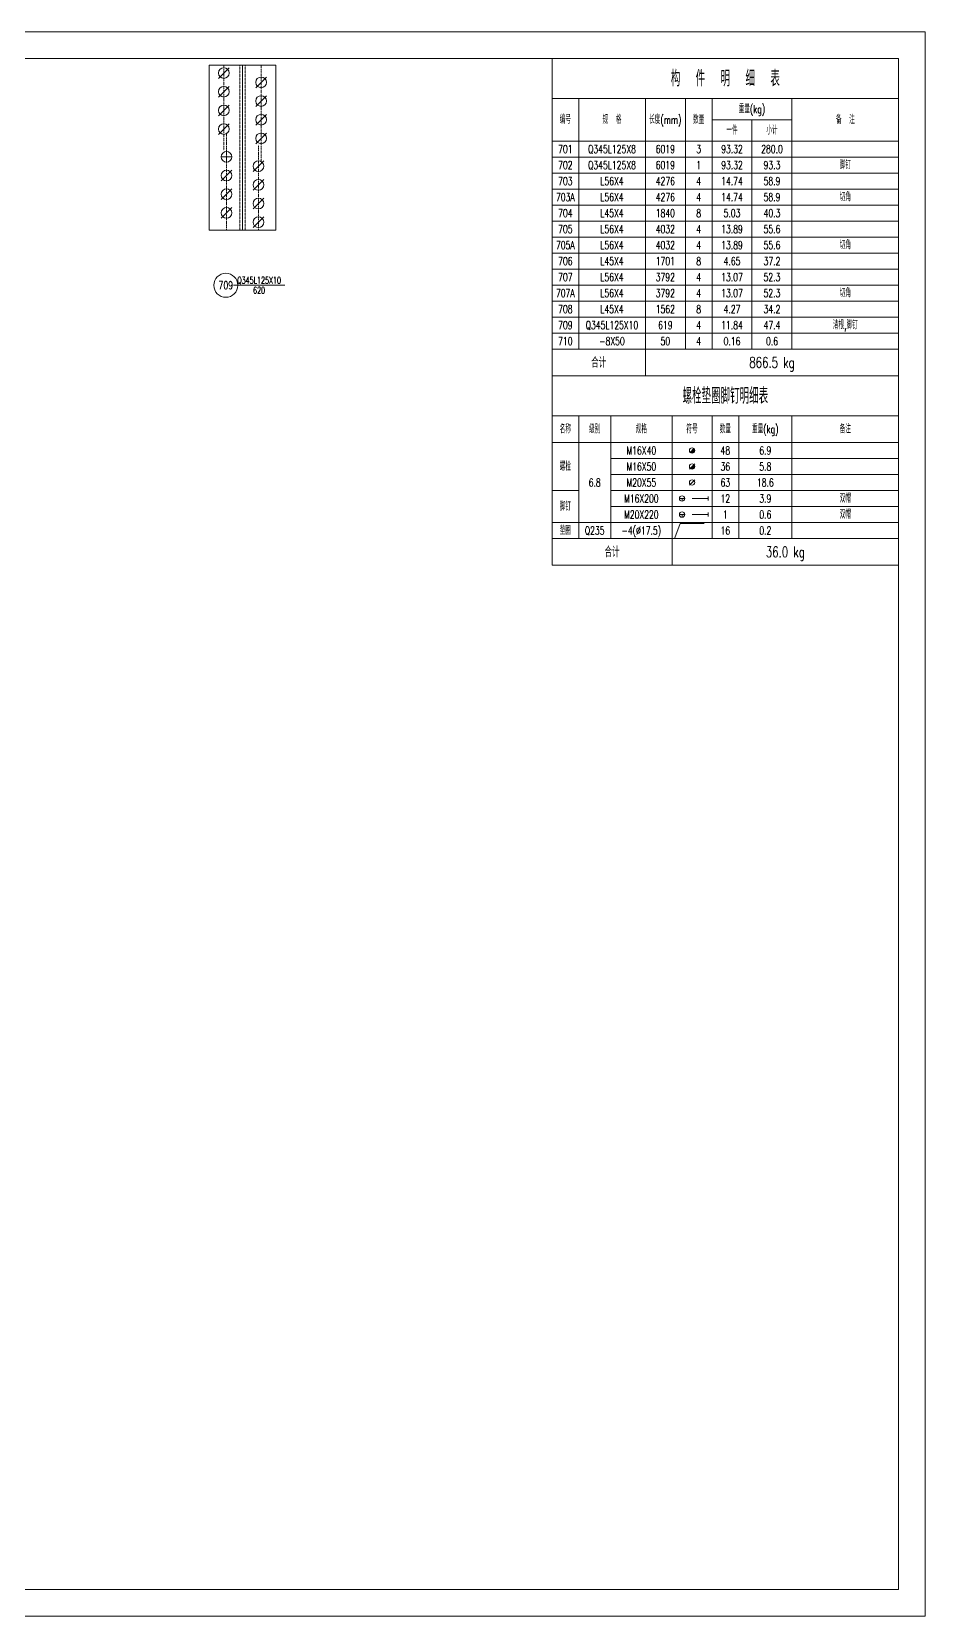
# Model space of a CAD drawing. Extents: x -62666 to 126696, y -48828 to 60042.
# Drawn here: x 61288 to 67991, y -36398 to -24518 of the extents above; entities that cross this region are included whole.
import ezdxf
from ezdxf.enums import TextEntityAlignment as Align

# ---------------------------------------------------------------- set-up
doc = ezdxf.new("R2010")
doc.units = 0
doc.header["$MEASUREMENT"] = 0
doc.linetypes.add('Dash', pattern=[2.75, 2, -0.75])
doc.linetypes.add('DashDot', pattern=[15.6, 9, -3, 0.6, -3])
doc.layers.get('0').update_dxf_attribs({"linetype": 'CONTINUOUS', "lineweight": 25})
doc.styles.get("Standard").update_dxf_attribs({"font": 'simplex.shx', "width": 0.7, "height": 3, "bigfont": 'gbhzfs.shx'})

# ---------------------------------------------------------------- blocks, each defined once
blk = doc.blocks.new('M16X40S')
at = {"color": 3, "linetype": 'Continuous', "lineweight": 13}
blk.add_line((-0.707, -0.707), (0.707, 0.707), dxfattribs=at)
blk.add_circle((0, 0), 1, dxfattribs=at)
for radius in [0.9, 0.8, 0.7, 0.6, 0.5, 0.4, 0.3, 0.2, 0.1]:
    blk.add_arc((0, 0), radius, 225, 45, dxfattribs=at)
blk = doc.blocks.new('M16X50S')
at = {"color": 3, "linetype": 'Continuous', "lineweight": 13}
blk.add_line((-1, -1), (1, 1), dxfattribs=at)
blk.add_circle((0, 0), 1, dxfattribs=at)
for radius in [0.9, 0.8, 0.7, 0.6, 0.5, 0.4, 0.3, 0.2, 0.1]:
    blk.add_arc((0, 0), radius, 225, 45, dxfattribs=at)
blk = doc.blocks.new('M20X55S')
at = {"color": 3, "linetype": 'Continuous', "lineweight": 13}
blk.add_line((-1, -1), (1, 1), dxfattribs=at)
blk.add_circle((0, 0), 1, dxfattribs=at)
blk = doc.blocks.new('StepBoltML')
at = {"color": 3, "linetype": 'Continuous', "lineweight": 13}
for p, q in [((-4.75, 0), (-2.75, 0)), ((-3.75, 0), (-3.75, -1)), ((0, 0), (6, 0)), ((6, -0.75), (6, 0.75))]:
    blk.add_line(p, q, dxfattribs=at)
blk.add_circle((-3.75, 0), 1, dxfattribs=at)
blk = doc.blocks.new('WasherML')
at = {"color": 3, "linetype": 'Continuous', "lineweight": 13}
for p, q in [((-6.5, -2.7), (-4.5, 2.7)), ((-4.5, 2.7), (4.5, 2.7))]:
    blk.add_line(p, q, dxfattribs=at)
blk = doc.blocks.new('StepBolt')
at = {"color": 3, "linetype": 'Continuous', "lineweight": 13}
for p, q in [((-1, 0), (1, 0)), ((0, 0), (0, -1))]:
    blk.add_line(p, q, dxfattribs=at)
blk.add_circle((0, 0), 1, dxfattribs=at)

msp = doc.modelspace()

# ---------------------------------------------------------------- linework, layer by layer
at = {"color": 7, "linetype": 'Continuous', "lineweight": 18}
for p, q in [((51170.97555, -24518.15675), (67990.97555, -24518.15675)), ((67990.97555, -36398.15675), (67990.97555, -24518.15675)), ((51670.97555, -24718.15675), (67790.97555, -24718.15675)), ((67790.97555, -36198.15675), (67790.97555, -24718.15675)), ((51670.97555, -36198.15675), (67790.97555, -36198.15675)), ((51170.97555, -36398.15675), (67990.97555, -36398.15675))]:
    msp.add_line(p, q, dxfattribs=at)
at = {"color": 2, "linetype": 'DashDot', "lineweight": 0}
for p, q in [((62729.09742, -24768.15675), (62729.22714, -25408.15675)), ((63009.09742, -24768.15675), (63008.9677, -25501.49009)), ((62749.09742, -26006.76014), (62749.22714, -25273.42681)), ((62989.09742, -26006.76014), (62988.9677, -25366.76014))]:
    msp.add_line(p, q, dxfattribs=at)
at = {"color": 1, "linetype": 'Dash', "lineweight": 0}
for p, q in [((62849.09742, -26006.76014), (62849.09742, -24768.15675)), ((62889.09742, -26006.76014), (62889.09742, -24768.15675))]:
    msp.add_line(p, q, dxfattribs=at)
at = {"color": 7, "linetype": 'Continuous', "lineweight": 13}
msp.add_line((62801.59742, -26419.62793), (63186.59742, -26419.62793), dxfattribs=at)
at = {"color": 7, "linetype": 'Continuous', "lineweight": 0}
for points in [[(62869.09742, -24768.15675), (62619.09742, -24768.15675)], [(62619.09742, -24768.15675), (62619.09742, -26006.76014)], [(62869.09742, -26006.76014), (62869.09742, -24768.15675)], [(62869.09742, -24768.15675), (63119.09742, -24768.15675)], [(62869.09742, -26006.76014), (62869.09742, -24768.15675)], [(63119.09742, -24768.15675), (63119.09742, -26006.76014)], [(62619.09742, -26006.76014), (62869.09742, -26006.76014)], [(63119.09742, -26006.76014), (62869.09742, -26006.76014)]]:
    msp.add_lwpolyline(points, dxfattribs=at)
at = {"color": 3, "linetype": 'Continuous', "lineweight": 13}
for points in [[(65190.97555, -24718.15675), (65190.97555, -25018.15675), (67790.97555, -25018.15675), (67790.97555, -24718.15675)], [(65190.97555, -25018.15675), (65190.97555, -25338.15675), (65390.97555, -25338.15675), (65390.97555, -25018.15675)], [(65390.97555, -25018.15675), (65390.97555, -25338.15675), (65890.97555, -25338.15675), (65890.97555, -25018.15675)], [(65890.97555, -25018.15675), (65890.97555, -25338.15675), (66190.97555, -25338.15675), (66190.97555, -25018.15675)], [(66190.97555, -25018.15675), (66190.97555, -25338.15675), (66390.97555, -25338.15675), (66390.97555, -25018.15675)], [(66390.97555, -25018.15675), (66390.97555, -25178.15675), (66990.97555, -25178.15675), (66990.97555, -25018.15675)], [(66990.97555, -25018.15675), (66990.97555, -25338.15675), (67790.97555, -25338.15675), (67790.97555, -25018.15675)], [(66390.97555, -25178.15675), (66390.97555, -25338.15675), (66690.97555, -25338.15675), (66690.97555, -25178.15675)], [(66690.97555, -25178.15675), (66690.97555, -25338.15675), (66990.97555, -25338.15675), (66990.97555, -25178.15675)], [(65190.97555, -25338.15675), (65190.97555, -25458.15675), (65390.97555, -25458.15675), (65390.97555, -25338.15675)], [(65390.97555, -25338.15675), (65390.97555, -25458.15675), (65890.97555, -25458.15675), (65890.97555, -25338.15675)], [(65890.97555, -25338.15675), (65890.97555, -25458.15675), (66190.97555, -25458.15675), (66190.97555, -25338.15675)], [(66190.97555, -25338.15675), (66190.97555, -25458.15675), (66390.97555, -25458.15675), (66390.97555, -25338.15675)], [(66390.97555, -25338.15675), (66390.97555, -25458.15675), (66690.97555, -25458.15675), (66690.97555, -25338.15675)], [(66690.97555, -25338.15675), (66690.97555, -25458.15675), (66990.97555, -25458.15675), (66990.97555, -25338.15675)], [(66990.97555, -25338.15675), (66990.97555, -25458.15675), (67790.97555, -25458.15675), (67790.97555, -25338.15675)], [(65190.97555, -25458.15675), (65190.97555, -25578.15675), (65390.97555, -25578.15675), (65390.97555, -25458.15675)], [(65390.97555, -25458.15675), (65390.97555, -25578.15675), (65890.97555, -25578.15675), (65890.97555, -25458.15675)], [(65890.97555, -25458.15675), (65890.97555, -25578.15675), (66190.97555, -25578.15675), (66190.97555, -25458.15675)], [(66190.97555, -25458.15675), (66190.97555, -25578.15675), (66390.97555, -25578.15675), (66390.97555, -25458.15675)], [(66390.97555, -25458.15675), (66390.97555, -25578.15675), (66690.97555, -25578.15675), (66690.97555, -25458.15675)], [(66690.97555, -25458.15675), (66690.97555, -25578.15675), (66990.97555, -25578.15675), (66990.97555, -25458.15675)], [(66990.97555, -25458.15675), (66990.97555, -25578.15675), (67790.97555, -25578.15675), (67790.97555, -25458.15675)], [(65190.97555, -25578.15675), (65190.97555, -25698.15675), (65390.97555, -25698.15675), (65390.97555, -25578.15675)], [(65390.97555, -25578.15675), (65390.97555, -25698.15675), (65890.97555, -25698.15675), (65890.97555, -25578.15675)], [(65890.97555, -25578.15675), (65890.97555, -25698.15675), (66190.97555, -25698.15675), (66190.97555, -25578.15675)], [(66190.97555, -25578.15675), (66190.97555, -25698.15675), (66390.97555, -25698.15675), (66390.97555, -25578.15675)], [(66390.97555, -25578.15675), (66390.97555, -25698.15675), (66690.97555, -25698.15675), (66690.97555, -25578.15675)], [(66690.97555, -25578.15675), (66690.97555, -25698.15675), (66990.97555, -25698.15675), (66990.97555, -25578.15675)], [(66990.97555, -25578.15675), (66990.97555, -25698.15675), (67790.97555, -25698.15675), (67790.97555, -25578.15675)], [(65190.97555, -25698.15675), (65190.97555, -25818.15675), (65390.97555, -25818.15675), (65390.97555, -25698.15675)], [(65390.97555, -25698.15675), (65390.97555, -25818.15675), (65890.97555, -25818.15675), (65890.97555, -25698.15675)], [(65890.97555, -25698.15675), (65890.97555, -25818.15675), (66190.97555, -25818.15675), (66190.97555, -25698.15675)], [(66190.97555, -25698.15675), (66190.97555, -25818.15675), (66390.97555, -25818.15675), (66390.97555, -25698.15675)], [(66390.97555, -25698.15675), (66390.97555, -25818.15675), (66690.97555, -25818.15675), (66690.97555, -25698.15675)], [(66690.97555, -25698.15675), (66690.97555, -25818.15675), (66990.97555, -25818.15675), (66990.97555, -25698.15675)], [(66990.97555, -25698.15675), (66990.97555, -25818.15675), (67790.97555, -25818.15675), (67790.97555, -25698.15675)], [(65190.97555, -25818.15675), (65190.97555, -25938.15675), (65390.97555, -25938.15675), (65390.97555, -25818.15675)], [(65390.97555, -25818.15675), (65390.97555, -25938.15675), (65890.97555, -25938.15675), (65890.97555, -25818.15675)], [(65890.97555, -25818.15675), (65890.97555, -25938.15675), (66190.97555, -25938.15675), (66190.97555, -25818.15675)], [(66190.97555, -25818.15675), (66190.97555, -25938.15675), (66390.97555, -25938.15675), (66390.97555, -25818.15675)], [(66390.97555, -25818.15675), (66390.97555, -25938.15675), (66690.97555, -25938.15675), (66690.97555, -25818.15675)], [(66690.97555, -25818.15675), (66690.97555, -25938.15675), (66990.97555, -25938.15675), (66990.97555, -25818.15675)], [(66990.97555, -25818.15675), (66990.97555, -25938.15675), (67790.97555, -25938.15675), (67790.97555, -25818.15675)], [(65190.97555, -25938.15675), (65190.97555, -26058.15675), (65390.97555, -26058.15675), (65390.97555, -25938.15675)], [(65390.97555, -25938.15675), (65390.97555, -26058.15675), (65890.97555, -26058.15675), (65890.97555, -25938.15675)], [(65890.97555, -25938.15675), (65890.97555, -26058.15675), (66190.97555, -26058.15675), (66190.97555, -25938.15675)], [(66190.97555, -25938.15675), (66190.97555, -26058.15675), (66390.97555, -26058.15675), (66390.97555, -25938.15675)], [(66390.97555, -25938.15675), (66390.97555, -26058.15675), (66690.97555, -26058.15675), (66690.97555, -25938.15675)], [(66690.97555, -25938.15675), (66690.97555, -26058.15675), (66990.97555, -26058.15675), (66990.97555, -25938.15675)], [(66990.97555, -25938.15675), (66990.97555, -26058.15675), (67790.97555, -26058.15675), (67790.97555, -25938.15675)], [(65190.97555, -26058.15675), (65190.97555, -26178.15675), (65390.97555, -26178.15675), (65390.97555, -26058.15675)], [(65390.97555, -26058.15675), (65390.97555, -26178.15675), (65890.97555, -26178.15675), (65890.97555, -26058.15675)], [(65890.97555, -26058.15675), (65890.97555, -26178.15675), (66190.97555, -26178.15675), (66190.97555, -26058.15675)], [(66190.97555, -26058.15675), (66190.97555, -26178.15675), (66390.97555, -26178.15675), (66390.97555, -26058.15675)], [(66390.97555, -26058.15675), (66390.97555, -26178.15675), (66690.97555, -26178.15675), (66690.97555, -26058.15675)], [(66690.97555, -26058.15675), (66690.97555, -26178.15675), (66990.97555, -26178.15675), (66990.97555, -26058.15675)], [(66990.97555, -26058.15675), (66990.97555, -26178.15675), (67790.97555, -26178.15675), (67790.97555, -26058.15675)], [(65190.97555, -26178.15675), (65190.97555, -26298.15675), (65390.97555, -26298.15675), (65390.97555, -26178.15675)], [(65390.97555, -26178.15675), (65390.97555, -26298.15675), (65890.97555, -26298.15675), (65890.97555, -26178.15675)], [(65890.97555, -26178.15675), (65890.97555, -26298.15675), (66190.97555, -26298.15675), (66190.97555, -26178.15675)], [(66190.97555, -26178.15675), (66190.97555, -26298.15675), (66390.97555, -26298.15675), (66390.97555, -26178.15675)], [(66390.97555, -26178.15675), (66390.97555, -26298.15675), (66690.97555, -26298.15675), (66690.97555, -26178.15675)], [(66690.97555, -26178.15675), (66690.97555, -26298.15675), (66990.97555, -26298.15675), (66990.97555, -26178.15675)], [(66990.97555, -26178.15675), (66990.97555, -26298.15675), (67790.97555, -26298.15675), (67790.97555, -26178.15675)], [(65190.97555, -26298.15675), (65190.97555, -26418.15675), (65390.97555, -26418.15675), (65390.97555, -26298.15675)], [(65390.97555, -26298.15675), (65390.97555, -26418.15675), (65890.97555, -26418.15675), (65890.97555, -26298.15675)], [(65890.97555, -26298.15675), (65890.97555, -26418.15675), (66190.97555, -26418.15675), (66190.97555, -26298.15675)], [(66190.97555, -26298.15675), (66190.97555, -26418.15675), (66390.97555, -26418.15675), (66390.97555, -26298.15675)], [(66390.97555, -26298.15675), (66390.97555, -26418.15675), (66690.97555, -26418.15675), (66690.97555, -26298.15675)], [(66690.97555, -26298.15675), (66690.97555, -26418.15675), (66990.97555, -26418.15675), (66990.97555, -26298.15675)], [(66990.97555, -26298.15675), (66990.97555, -26418.15675), (67790.97555, -26418.15675), (67790.97555, -26298.15675)], [(65190.97555, -26418.15675), (65190.97555, -26538.15675), (65390.97555, -26538.15675), (65390.97555, -26418.15675)], [(65390.97555, -26418.15675), (65390.97555, -26538.15675), (65890.97555, -26538.15675), (65890.97555, -26418.15675)], [(65890.97555, -26418.15675), (65890.97555, -26538.15675), (66190.97555, -26538.15675), (66190.97555, -26418.15675)], [(66190.97555, -26418.15675), (66190.97555, -26538.15675), (66390.97555, -26538.15675), (66390.97555, -26418.15675)], [(66390.97555, -26418.15675), (66390.97555, -26538.15675), (66690.97555, -26538.15675), (66690.97555, -26418.15675)], [(66690.97555, -26418.15675), (66690.97555, -26538.15675), (66990.97555, -26538.15675), (66990.97555, -26418.15675)], [(66990.97555, -26418.15675), (66990.97555, -26538.15675), (67790.97555, -26538.15675), (67790.97555, -26418.15675)], [(65190.97555, -26538.15675), (65190.97555, -26658.15675), (65390.97555, -26658.15675), (65390.97555, -26538.15675)], [(65390.97555, -26538.15675), (65390.97555, -26658.15675), (65890.97555, -26658.15675), (65890.97555, -26538.15675)], [(65890.97555, -26538.15675), (65890.97555, -26658.15675), (66190.97555, -26658.15675), (66190.97555, -26538.15675)], [(66190.97555, -26538.15675), (66190.97555, -26658.15675), (66390.97555, -26658.15675), (66390.97555, -26538.15675)], [(66390.97555, -26538.15675), (66390.97555, -26658.15675), (66690.97555, -26658.15675), (66690.97555, -26538.15675)], [(66690.97555, -26538.15675), (66690.97555, -26658.15675), (66990.97555, -26658.15675), (66990.97555, -26538.15675)], [(66990.97555, -26538.15675), (66990.97555, -26658.15675), (67790.97555, -26658.15675), (67790.97555, -26538.15675)], [(65190.97555, -26658.15675), (65190.97555, -26778.15675), (65390.97555, -26778.15675), (65390.97555, -26658.15675)], [(65390.97555, -26658.15675), (65390.97555, -26778.15675), (65890.97555, -26778.15675), (65890.97555, -26658.15675)], [(65890.97555, -26658.15675), (65890.97555, -26778.15675), (66190.97555, -26778.15675), (66190.97555, -26658.15675)], [(66190.97555, -26658.15675), (66190.97555, -26778.15675), (66390.97555, -26778.15675), (66390.97555, -26658.15675)], [(66390.97555, -26658.15675), (66390.97555, -26778.15675), (66690.97555, -26778.15675), (66690.97555, -26658.15675)], [(66690.97555, -26658.15675), (66690.97555, -26778.15675), (66990.97555, -26778.15675), (66990.97555, -26658.15675)], [(66990.97555, -26658.15675), (66990.97555, -26778.15675), (67790.97555, -26778.15675), (67790.97555, -26658.15675)], [(65190.97555, -26778.15675), (65190.97555, -26898.15675), (65390.97555, -26898.15675), (65390.97555, -26778.15675)], [(65390.97555, -26778.15675), (65390.97555, -26898.15675), (65890.97555, -26898.15675), (65890.97555, -26778.15675)], [(65890.97555, -26778.15675), (65890.97555, -26898.15675), (66190.97555, -26898.15675), (66190.97555, -26778.15675)], [(66190.97555, -26778.15675), (66190.97555, -26898.15675), (66390.97555, -26898.15675), (66390.97555, -26778.15675)], [(66390.97555, -26778.15675), (66390.97555, -26898.15675), (66690.97555, -26898.15675), (66690.97555, -26778.15675)], [(66690.97555, -26778.15675), (66690.97555, -26898.15675), (66990.97555, -26898.15675), (66990.97555, -26778.15675)], [(66990.97555, -26778.15675), (66990.97555, -26898.15675), (67790.97555, -26898.15675), (67790.97555, -26778.15675)], [(65190.97555, -26898.15675), (65190.97555, -27098.15675), (65890.97555, -27098.15675), (65890.97555, -26898.15675)], [(65890.97555, -26898.15675), (65890.97555, -27098.15675), (67790.97555, -27098.15675), (67790.97555, -26898.15675)], [(65190.97555, -27098.15675), (65190.97555, -27398.15675), (67790.97555, -27398.15675), (67790.97555, -27098.15675)], [(65190.97555, -27398.15675), (65190.97555, -27598.15675), (65390.97555, -27598.15675), (65390.97555, -27398.15675)], [(65390.97555, -27398.15675), (65390.97555, -27598.15675), (65630.97555, -27598.15675), (65630.97555, -27398.15675)], [(65630.97555, -27398.15675), (65630.97555, -27598.15675), (66090.97555, -27598.15675), (66090.97555, -27398.15675)], [(66090.97555, -27398.15675), (66090.97555, -27598.15675), (66390.97555, -27598.15675), (66390.97555, -27398.15675)], [(66390.97555, -27398.15675), (66390.97555, -27598.15675), (66590.97555, -27598.15675), (66590.97555, -27398.15675)], [(66590.97555, -27398.15675), (66590.97555, -27598.15675), (66990.97555, -27598.15675), (66990.97555, -27398.15675)], [(66990.97555, -27398.15675), (66990.97555, -27598.15675), (67790.97555, -27598.15675), (67790.97555, -27398.15675)], [(65190.97555, -27598.15675), (65190.97555, -27958.15675), (65390.97555, -27958.15675), (65390.97555, -27598.15675)], [(65390.97555, -27598.15675), (65390.97555, -28198.15675), (65630.97555, -28198.15675), (65630.97555, -27598.15675)], [(65630.97555, -27598.15675), (65630.97555, -27718.15675), (66090.97555, -27718.15675), (66090.97555, -27598.15675)], [(66090.97555, -27598.15675), (66090.97555, -27718.15675), (66390.97555, -27718.15675), (66390.97555, -27598.15675)], [(66390.97555, -27598.15675), (66390.97555, -27718.15675), (66590.97555, -27718.15675), (66590.97555, -27598.15675)], [(66590.97555, -27598.15675), (66590.97555, -27718.15675), (66990.97555, -27718.15675), (66990.97555, -27598.15675)], [(66990.97555, -27598.15675), (66990.97555, -27718.15675), (67790.97555, -27718.15675), (67790.97555, -27598.15675)], [(65630.97555, -27718.15675), (65630.97555, -27838.15675), (66090.97555, -27838.15675), (66090.97555, -27718.15675)], [(66090.97555, -27718.15675), (66090.97555, -27838.15675), (66390.97555, -27838.15675), (66390.97555, -27718.15675)], [(66390.97555, -27718.15675), (66390.97555, -27838.15675), (66590.97555, -27838.15675), (66590.97555, -27718.15675)], [(66590.97555, -27718.15675), (66590.97555, -27838.15675), (66990.97555, -27838.15675), (66990.97555, -27718.15675)], [(66990.97555, -27718.15675), (66990.97555, -27838.15675), (67790.97555, -27838.15675), (67790.97555, -27718.15675)], [(65630.97555, -27838.15675), (65630.97555, -27958.15675), (66090.97555, -27958.15675), (66090.97555, -27838.15675)], [(66090.97555, -27838.15675), (66090.97555, -27958.15675), (66390.97555, -27958.15675), (66390.97555, -27838.15675)], [(66390.97555, -27838.15675), (66390.97555, -27958.15675), (66590.97555, -27958.15675), (66590.97555, -27838.15675)], [(66590.97555, -27838.15675), (66590.97555, -27958.15675), (66990.97555, -27958.15675), (66990.97555, -27838.15675)], [(66990.97555, -27838.15675), (66990.97555, -27958.15675), (67790.97555, -27958.15675), (67790.97555, -27838.15675)], [(65190.97555, -27958.15675), (65190.97555, -28198.15675), (65390.97555, -28198.15675), (65390.97555, -27958.15675)], [(65630.97555, -27958.15675), (65630.97555, -28078.15675), (66090.97555, -28078.15675), (66090.97555, -27958.15675)], [(66090.97555, -27958.15675), (66090.97555, -28078.15675), (66390.97555, -28078.15675), (66390.97555, -27958.15675)], [(66390.97555, -27958.15675), (66390.97555, -28078.15675), (66590.97555, -28078.15675), (66590.97555, -27958.15675)], [(66590.97555, -27958.15675), (66590.97555, -28078.15675), (66990.97555, -28078.15675), (66990.97555, -27958.15675)], [(66990.97555, -27958.15675), (66990.97555, -28078.15675), (67790.97555, -28078.15675), (67790.97555, -27958.15675)], [(65630.97555, -28078.15675), (65630.97555, -28198.15675), (66090.97555, -28198.15675), (66090.97555, -28078.15675)], [(66090.97555, -28078.15675), (66090.97555, -28198.15675), (66390.97555, -28198.15675), (66390.97555, -28078.15675)], [(66390.97555, -28078.15675), (66390.97555, -28198.15675), (66590.97555, -28198.15675), (66590.97555, -28078.15675)], [(66590.97555, -28078.15675), (66590.97555, -28198.15675), (66990.97555, -28198.15675), (66990.97555, -28078.15675)], [(66990.97555, -28078.15675), (66990.97555, -28198.15675), (67790.97555, -28198.15675), (67790.97555, -28078.15675)], [(65190.97555, -28198.15675), (65190.97555, -28318.15675), (65390.97555, -28318.15675), (65390.97555, -28198.15675)], [(65390.97555, -28198.15675), (65390.97555, -28318.15675), (65630.97555, -28318.15675), (65630.97555, -28198.15675)], [(65630.97555, -28198.15675), (65630.97555, -28318.15675), (66090.97555, -28318.15675), (66090.97555, -28198.15675)], [(66090.97555, -28198.15675), (66090.97555, -28318.15675), (66390.97555, -28318.15675), (66390.97555, -28198.15675)], [(66390.97555, -28198.15675), (66390.97555, -28318.15675), (66590.97555, -28318.15675), (66590.97555, -28198.15675)], [(66590.97555, -28198.15675), (66590.97555, -28318.15675), (66990.97555, -28318.15675), (66990.97555, -28198.15675)], [(66990.97555, -28198.15675), (66990.97555, -28318.15675), (67790.97555, -28318.15675), (67790.97555, -28198.15675)], [(65190.97555, -28318.15675), (65190.97555, -28518.15675), (66090.97555, -28518.15675), (66090.97555, -28318.15675)], [(66090.97555, -28318.15675), (66090.97555, -28518.15675), (67790.97555, -28518.15675), (67790.97555, -28318.15675)]]:
    msp.add_lwpolyline(points, close=True, dxfattribs=at)
at = {"color": 7, "linetype": 'Continuous', "lineweight": 13}
msp.add_circle((62744.09742, -26419.62793), 90, dxfattribs=at)

# ---------------------------------------------------------------- block references
at = {"color": 3, "linetype": 'Continuous', "lineweight": 13}
for name, p, xscale, yscale, zscale in [('M20X55S', (62729.19471, -24828.15675), 40, 40.00000000000728, 40.0000000000091), ('M20X55S', (62729.19471, -24968.15675), 40, 40.00000000000728, 40.0000000000091), ('M20X55S', (63009.00013, -24898.15675), 40, 40.00000000000728, 40.0000000000091), ('M20X55S', (63009.00013, -25038.15675), 40, 40.00000000000728, 40.0000000000091), ('M20X55S', (62729.19471, -25108.15675), 40, 40.00000000000728, 40.0000000000091), ('M20X55S', (63009.00013, -25178.15675), 40, 40.00000000000728, 40.0000000000091), ('M20X55S', (62729.19471, -25248.15675), 40, 40.00000000000728, 40.0000000000091), ('M20X55S', (63009.00013, -25318.15675), 40, 40.00000000000728, 40.0000000000091), ('StepBolt', (62749.19471, -25456.76014), 40, 40.00000000000728, 40.0000000000091), ('M20X55S', (62989.00013, -25526.76014), 40, 40.00000000000728, 40.0000000000091), ('M20X55S', (62749.19471, -25596.76014), 40, 40.00000000000728, 40.0000000000091), ('M20X55S', (62989.00013, -25666.76014), 40, 40.00000000000728, 40.0000000000091), ('M20X55S', (62749.19471, -25736.76014), 40, 40.00000000000728, 40.0000000000091), ('M20X55S', (62989.00013, -25806.76014), 40, 40.00000000000728, 40.0000000000091), ('M20X55S', (62749.19471, -25876.76014), 40, 40.00000000000728, 40.0000000000091), ('M20X55S', (62989.00013, -25946.76014), 40, 40.00000000000728, 40.0000000000091), ('M16X40S', (66240.97555, -27658.15675), 20, 20, 20), ('M16X50S', (66240.97555, -27778.15675), 20, 20, 20), ('M20X55S', (66240.97555, -27898.15675), 20, 20, 20), ('StepBoltML', (66240.97555, -28018.15675), 20, 20, 20), ('StepBoltML', (66240.97555, -28138.15675), 20, 20, 20), ('WasherML', (66240.97555, -28258.15675), 20, 20, 20)]:
    msp.add_blockref(name, p, dxfattribs=dict(at, xscale=xscale, yscale=yscale, zscale=zscale))

# ---------------------------------------------------------------- texts
at = {"color": 3, "linetype": 'Continuous', "lineweight": 13, "width": 0.7}
for s, height, p in [('构  件  明  细  表', 120, (66490.97555, -24868.15675)), ('重量(kg)', 60, (66690.97555, -25098.15675)), ('编号', 60, (65290.97555, -25178.15675)), ('规  格', 60, (65640.97555, -25178.15675)), ('长度(mm)', 60, (66040.97555, -25178.15675)), ('数量', 60, (66290.97555, -25178.15675)), ('备  注', 60, (67390.97555, -25178.15675)), ('一件', 60, (66540.97555, -25258.15675)), ('小计', 60, (66840.97555, -25258.15675)), ('701', 60, (65290.97555, -25398.15675)), ('Q345L125X8', 60, (65640.97555, -25398.15675)), ('6019', 60, (66040.97555, -25398.15675)), ('3', 60, (66290.97555, -25398.15675)), ('93.32', 60, (66540.97555, -25398.15675)), ('280.0', 60, (66840.97555, -25398.15675)), ('702', 60, (65290.97555, -25518.15675)), ('Q345L125X8', 60, (65640.97555, -25518.15675)), ('6019', 60, (66040.97555, -25518.15675)), ('1', 60, (66290.97555, -25518.15675)), ('93.32', 60, (66540.97555, -25518.15675)), ('93.3', 60, (66840.97555, -25518.15675)), ('脚钉', 60, (67390.97555, -25518.15675)), ('703', 60, (65290.97555, -25638.15675)), ('L56X4', 60, (65640.97555, -25638.15675)), ('4276', 60, (66040.97555, -25638.15675)), ('4', 60, (66290.97555, -25638.15675)), ('14.74', 60, (66540.97555, -25638.15675)), ('58.9', 60, (66840.97555, -25638.15675)), ('703A', 60, (65290.97555, -25758.15675)), ('L56X4', 60, (65640.97555, -25758.15675)), ('4276', 60, (66040.97555, -25758.15675)), ('4', 60, (66290.97555, -25758.15675)), ('14.74', 60, (66540.97555, -25758.15675)), ('58.9', 60, (66840.97555, -25758.15675)), ('切角', 60, (67390.97555, -25758.15675)), ('704', 60, (65290.97555, -25878.15675)), ('L45X4', 60, (65640.97555, -25878.15675)), ('1840', 60, (66040.97555, -25878.15675)), ('8', 60, (66290.97555, -25878.15675)), ('5.03', 60, (66540.97555, -25878.15675)), ('40.3', 60, (66840.97555, -25878.15675)), ('705', 60, (65290.97555, -25998.15675)), ('L56X4', 60, (65640.97555, -25998.15675)), ('4032', 60, (66040.97555, -25998.15675)), ('4', 60, (66290.97555, -25998.15675)), ('13.89', 60, (66540.97555, -25998.15675)), ('55.6', 60, (66840.97555, -25998.15675)), ('705A', 60, (65290.97555, -26118.15675)), ('L56X4', 60, (65640.97555, -26118.15675)), ('4032', 60, (66040.97555, -26118.15675)), ('4', 60, (66290.97555, -26118.15675)), ('13.89', 60, (66540.97555, -26118.15675)), ('55.6', 60, (66840.97555, -26118.15675)), ('切角', 60, (67390.97555, -26118.15675)), ('706', 60, (65290.97555, -26238.15675)), ('L45X4', 60, (65640.97555, -26238.15675)), ('1701', 60, (66040.97555, -26238.15675)), ('8', 60, (66290.97555, -26238.15675)), ('4.65', 60, (66540.97555, -26238.15675)), ('37.2', 60, (66840.97555, -26238.15675)), ('707', 60, (65290.97555, -26358.15675)), ('L56X4', 60, (65640.97555, -26358.15675)), ('3792', 60, (66040.97555, -26358.15675)), ('4', 60, (66290.97555, -26358.15675)), ('13.07', 60, (66540.97555, -26358.15675)), ('52.3', 60, (66840.97555, -26358.15675)), ('707A', 60, (65290.97555, -26478.15675)), ('L56X4', 60, (65640.97555, -26478.15675)), ('3792', 60, (66040.97555, -26478.15675)), ('4', 60, (66290.97555, -26478.15675)), ('13.07', 60, (66540.97555, -26478.15675)), ('52.3', 60, (66840.97555, -26478.15675)), ('切角', 60, (67390.97555, -26478.15675)), ('708', 60, (65290.97555, -26598.15675)), ('L45X4', 60, (65640.97555, -26598.15675)), ('1562', 60, (66040.97555, -26598.15675)), ('8', 60, (66290.97555, -26598.15675)), ('4.27', 60, (66540.97555, -26598.15675)), ('34.2', 60, (66840.97555, -26598.15675)), ('709', 60, (65290.97555, -26718.15675)), ('Q345L125X10', 60, (65640.97555, -26718.15675)), ('619', 60, (66040.97555, -26718.15675)), ('4', 60, (66290.97555, -26718.15675)), ('11.84', 60, (66540.97555, -26718.15675)), ('47.4', 60, (66840.97555, -26718.15675)), ('清根,脚钉', 60, (67390.97555, -26718.15675)), ('710', 60, (65290.97555, -26838.15675)), ('-8X50', 60, (65640.97555, -26838.15675)), ('50', 60, (66040.97555, -26838.15675)), ('4', 60, (66290.97555, -26838.15675)), ('0.16', 60, (66540.97555, -26838.15675)), ('0.6', 60, (66840.97555, -26838.15675)), ('合计', 80, (65540.97555, -26998.15675)), ('866.5 kg', 80, (66840.97555, -26998.15675)), ('螺栓垫圈脚钉明细表', 120, (66490.97555, -27248.15675)), ('名称', 60, (65290.97555, -27498.15675)), ('级别', 60, (65510.97555, -27498.15675)), ('规格', 60, (65860.97555, -27498.15675)), ('符号', 60, (66240.97555, -27498.15675)), ('数量', 60, (66490.97555, -27498.15675)), ('重量(kg)', 60, (66790.97555, -27498.15675)), ('备注', 60, (67390.97555, -27498.15675)), ('M16X40', 60, (65860.97555, -27658.15675)), ('48', 60, (66490.97555, -27658.15675)), ('6.9', 60, (66790.97555, -27658.15675)), ('螺栓', 60, (65290.97555, -27778.15675)), ('M16X50', 60, (65860.97555, -27778.15675)), ('36', 60, (66490.97555, -27778.15675)), ('5.8', 60, (66790.97555, -27778.15675)), ('6.8', 60, (65510.97555, -27898.15675)), ('M20X55', 60, (65860.97555, -27898.15675)), ('63', 60, (66490.97555, -27898.15675)), ('18.6', 60, (66790.97555, -27898.15675)), ('M16X200', 60, (65860.97555, -28018.15675)), ('12', 60, (66490.97555, -28018.15675)), ('3.9', 60, (66790.97555, -28018.15675)), ('双帽', 60, (67390.97555, -28018.15675)), ('脚钉', 60, (65290.97555, -28078.15675)), ('M20X220', 60, (65860.97555, -28138.15675)), ('1', 60, (66490.97555, -28138.15675)), ('0.6', 60, (66790.97555, -28138.15675)), ('双帽', 60, (67390.97555, -28138.15675)), ('垫圈', 60, (65290.97555, -28258.15675)), ('Q235', 60, (65510.97555, -28258.15675)), ('-4(%%c17.5)', 60, (65860.97555, -28258.15675)), ('16', 60, (66490.97555, -28258.15675)), ('0.2', 60, (66790.97555, -28258.15675)), ('合计', 80, (65640.97555, -28418.15675)), ('36.0 kg', 80, (66940.97555, -28418.15675))]:
    msp.add_text(s, height=height, dxfattribs=at).set_placement(p, align=Align.MIDDLE_CENTER)
at = {"color": 7, "linetype": 'Continuous', "lineweight": 13, "width": 0.7}
for s, height, p in [('Q345L125X10', 50, (62994.09742, -26382.12793)), ('709', 60, (62744.09742, -26419.62793)), ('620', 50, (62994.09742, -26457.12793))]:
    msp.add_text(s, height=height, dxfattribs=at).set_placement(p, align=Align.MIDDLE_CENTER)

doc.saveas('drawing.dxf')
